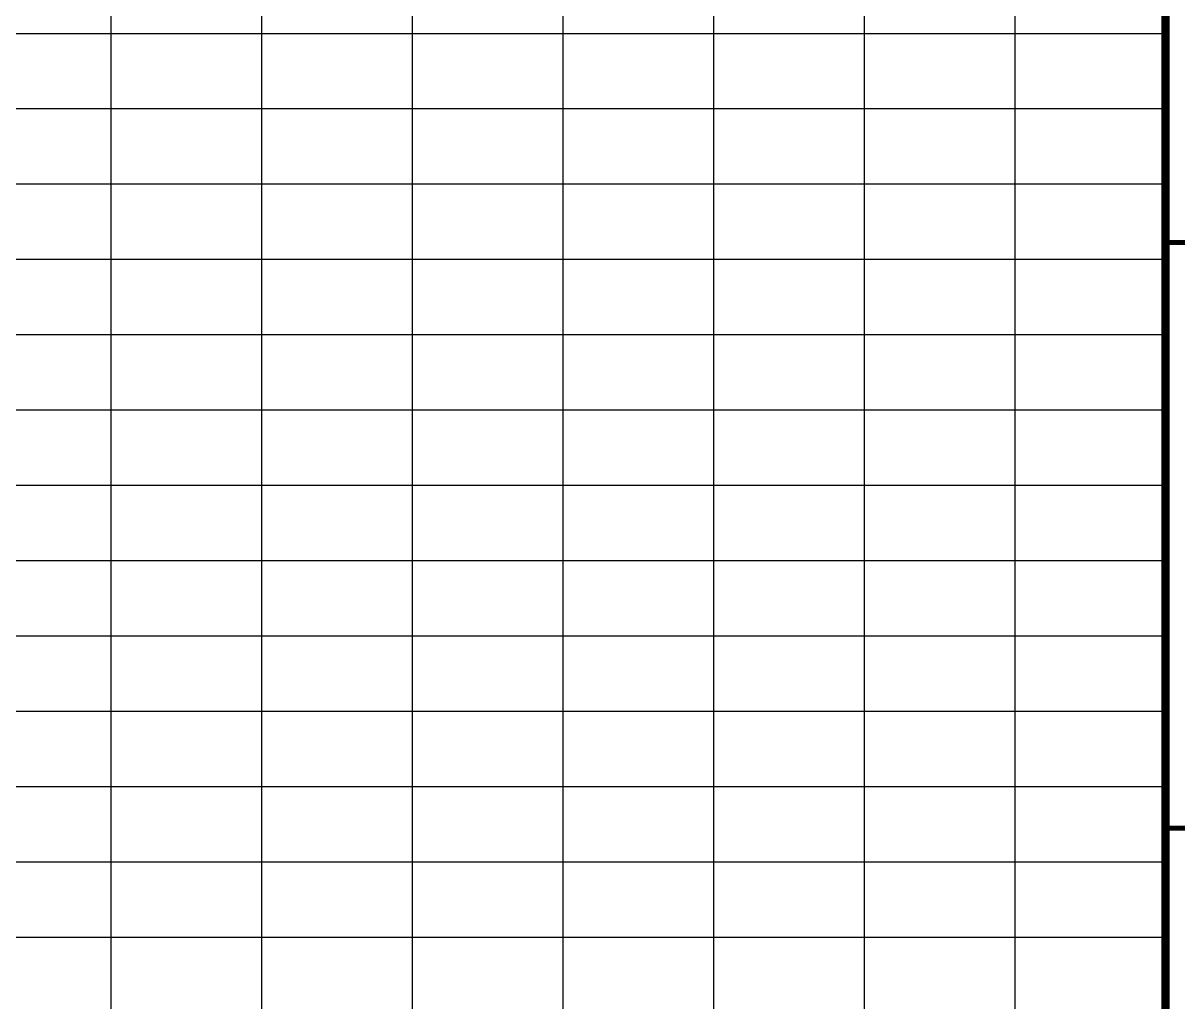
# Model space of a CAD drawing. Extents: x -1348811 to 123514, y -640545 to 749356.
# Drawn here: x -146399 to -132602, y -88549 to -76851 of the extents above; entities that cross this region are included whole.
import ezdxf

# ---------------------------------------------------------------- set-up
doc = ezdxf.new("R2010")
doc.units = 0
doc.header["$LTSCALE"] = 10
doc.header["$MEASUREMENT"] = 0
doc.layers.get('0').update_dxf_attribs({"linetype": 'CONTINUOUS'})
doc.layers.add('图框', color=7, linetype='CONTINUOUS')

# ---------------------------------------------------------------- blocks, each defined once
blk = doc.blocks.new('TJAD_TK_A1')
at = {"const_width": 1}
blk.add_lwpolyline([(1251.38, 940.45), (1251.38, 366.45)], dxfattribs=at)
at = {"layer": '图框', "const_width": 0.6}
for points in [[(1251.38, 740.45), (1331.38, 740.45)], [(1251.38, 670.45), (1331.38, 670.45)]]:
    blk.add_lwpolyline(points, dxfattribs=at)

msp = doc.modelspace()

# ---------------------------------------------------------------- linework, layer by layer
for p, q in [((-132749, -59473.8), (-132749, -116873.8)), ((-145349, -61423.8), (-145349, -102173.8)), ((-143549, -61423.8), (-143549, -102173.8)), ((-141749, -61423.8), (-141749, -102173.8)), ((-139949, -61423.8), (-139949, -102173.8)), ((-138149, -61423.8), (-138149, -102173.8)), ((-136349, -61423.8), (-136349, -102173.8)), ((-134549, -61423.8), (-134549, -102173.8)), ((-168849, -76973.8), (-132749, -76973.8)), ((-168849, -77873.8), (-132749, -77873.8)), ((-168849, -78773.8), (-132749, -78773.8)), ((-168849, -79673.8), (-132749, -79673.8)), ((-168849, -80573.8), (-132749, -80573.8)), ((-168849, -81473.8), (-132749, -81473.8)), ((-168849, -82373.8), (-132749, -82373.8)), ((-168849, -83273.8), (-132749, -83273.8)), ((-168849, -84173.8), (-132749, -84173.8)), ((-168849, -85073.8), (-132749, -85073.8)), ((-168849, -85973.8), (-132749, -85973.8)), ((-168849, -86873.8), (-132749, -86873.8)), ((-168849, -87773.8), (-132749, -87773.8))]:
    msp.add_line(p, q)
msp.add_lwpolyline([(-132749, -116873.8, 60, 60, 0), (-132749, -59473.8, 50, 50, 0), (-205349, -59473.8, 50, 50, 0), (-205349, -116873.8, 50, 50, 0), (-132749, -116873.8, 50, 50, 0)], format="xyseb")
msp.add_lwpolyline([(-205349, -59473.8), (-132749, -59473.8), (-132749, -116873.8), (-205349, -116873.8)], close=True)

# ---------------------------------------------------------------- block references
at = {"layer": '图框', "xscale": 100, "yscale": 100, "zscale": 100}
msp.add_blockref('TJAD_TK_A1', (-257886.9, -153518.7), dxfattribs=at)

doc.saveas('drawing.dxf')
